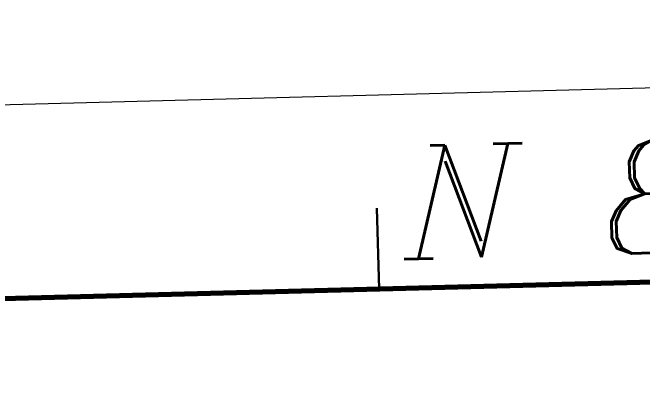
# Model space of a CAD drawing. Extents: x 2081963 to 2085386, y 738291 to 742228.
# Drawn here: x 2083209.56 to 2083248.56, y 741262.77 to 741287.14 of the extents above; entities that cross this region are included whole.
import ezdxf
from ezdxf.enums import TextEntityAlignment as Align

# ---------------------------------------------------------------- set-up
doc = ezdxf.new("R2010")
doc.units = 0
doc.header["$MEASUREMENT"] = 0
for name, color, linetype, lineweight in [('Prop Horizontal Alignment', 2, 'Continuous', 70), ('Prop Horizontal Alignment Direction Label', 2, 'Continuous', 40), ('Prop Horizontal Alignment Tick Small', 2, 'Continuous', 30), ('Prop Lane Lines', 9, 'Continuous', 13)]:
    doc.layers.add(name, color=color, linetype=linetype, lineweight=lineweight)
doc.styles.add('Style-ITALICS', font='ITALICS.shx')

msp = doc.modelspace()

# ---------------------------------------------------------------- linework, layer by layer
at = {"layer": 'Prop Horizontal Alignment'}
msp.add_line((2082893.463, 741261.266), (2084043.386, 741291.063), dxfattribs=at)
at = {"layer": 'Prop Horizontal Alignment Tick Small', "color": 2, "linetype": 'Continuous', "lineweight": 30}
msp.add_line((2083232.249, 741270.045), (2083232.12, 741275.043), dxfattribs=at)
at = {"layer": 'Prop Lane Lines'}
for p, q in [((2082893.152, 741273.262), (2083931.703, 741300.173)), ((2082893.463, 741261.266), (2083887.265, 741287.018))]:
    msp.add_line(p, q, dxfattribs=at)

# ---------------------------------------------------------------- texts
at = {"layer": 'Prop Horizontal Alignment Direction Label', "linetype": 'Continuous', "style": 'Style-ITALICS'}
msp.add_text('N 88%%d 30\' 56.4" E', height=7, rotation=1.4843, dxfattribs=at).set_placement((2083280.135, 741273.072), align=Align.CENTER)

doc.saveas('drawing.dxf')
